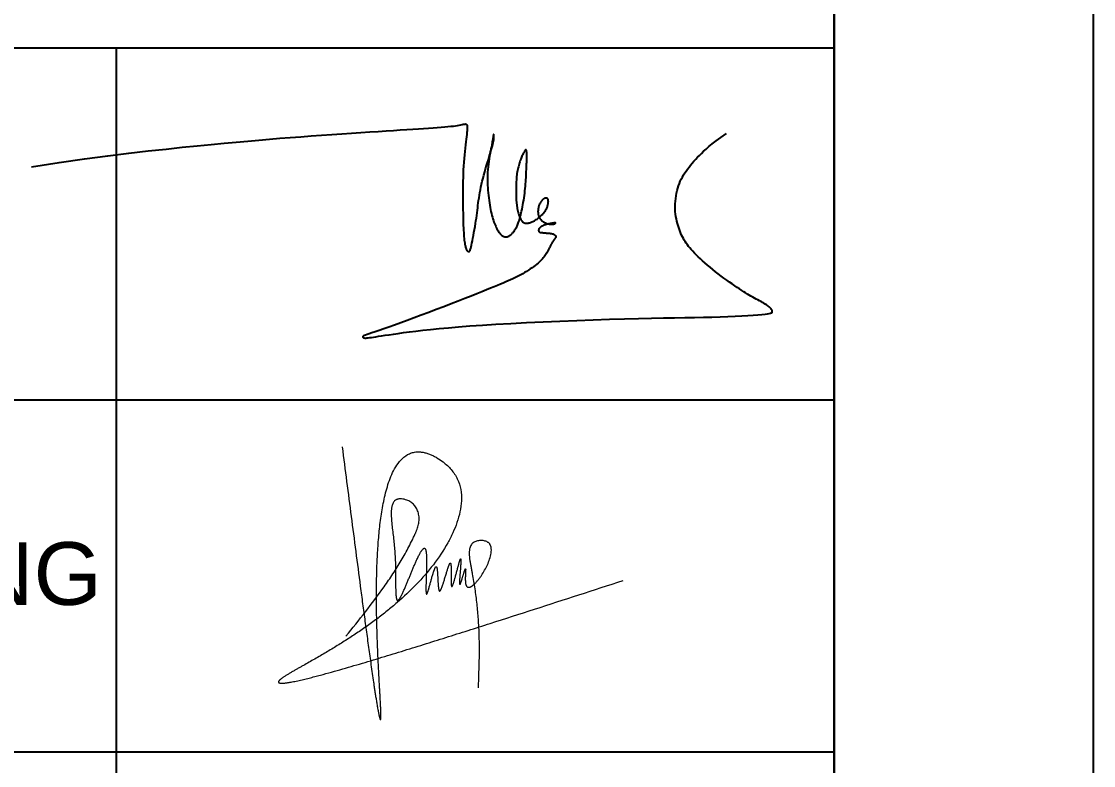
# Model space of a CAD drawing. Header units: millimetres. Extents: x 886808 to 1650903, y -1008069 to 230892.
# Drawn here: x 993824 to 999689, y -499125 to -495051 of the extents above; entities that cross this region are included whole.
import ezdxf

# ---------------------------------------------------------------- set-up
doc = ezdxf.new("R2010")
doc.units = ezdxf.units.MM
for name, color, linetype, lineweight in [('A-Wall', 113, 'Continuous', 30), ('G-ANNO-TTLB', 6, 'Continuous', 18), ('hatch', 250, 'Continuous', 0)]:
    doc.layers.add(name, color=color, linetype=linetype, lineweight=lineweight)
for name, color, linetype in [('CUA', 75, 'Continuous'), ('i_Chu', 9, 'Continuous'), ('TUONG', 1, 'Continuous')]:
    doc.layers.add(name, color=color, linetype=linetype)
doc.styles.add('Arial_6', font='arial.ttf', dxfattribs={"height": 1.327769})

# ---------------------------------------------------------------- blocks, each defined once
blk = doc.blocks.new('chu ky Y')
at = {"layer": 'i_Chu'}
blk.add_lwpolyline([(555891.4, 496110.2), (556042.5, 496132.7), (556180.5, 496152.2), (556306.6, 496169), (556421.6, 496183.4), (556526.7, 496195.7), (556622.9, 496206.4), (556711.1, 496215.6), (556792.5, 496223.8), (556867.9, 496231.2), (556938.2, 496238), (557004.3, 496244.2), (557066.8, 496249.8), (557126.7, 496255.1), (557184.6, 496260), (557241.4, 496264.6), (557297.9, 496269), (557354.7, 496273.3), (557411.5, 496277.5), (557468, 496281.5), (557523.6, 496285.3), (557578.1, 496289), (557630.9, 496292.6), (557681.6, 496296), (557729.9, 496299.2), (557775.3, 496302.2), (557817.9, 496305), (557857.9, 496307.7), (557895.3, 496310.2), (557930.4, 496312.6), (557963.1, 496314.7), (557993.7, 496316.8), (558022.2, 496318.7), (558048.9, 496320.4), (558073.6, 496322.1), (558096.5, 496323.7), (558117.5, 496325.2), (558136.7, 496326.7), (558154.1, 496328.2), (558169.8, 496329.7), (558183.8, 496331.3), (558196, 496333), (558206.7, 496334.8), (558215.9, 496336.4), (558223.9, 496338), (558230.6, 496339.5), (558236.4, 496340.7), (558241.2, 496341.6), (558245.3, 496342.2), (558248.8, 496342.4), (558251.7, 496342.1), (558254, 496341.2), (558255.8, 496339.7), (558257.2, 496337.5), (558258.2, 496334.4), (558258.7, 496330.5), (558259, 496325.6), (558258.9, 496319.7), (558258.6, 496312.7), (558258, 496304.6), (558257.1, 496295.2), (558256, 496284.7), (558254.7, 496272.8), (558253.3, 496259.6), (558251.6, 496245), (558249.8, 496229.1), (558247.9, 496211.8), (558246, 496193.6), (558244.1, 496174.4), (558242.3, 496154.6), (558240.6, 496134.3), (558239, 496113.7), (558237.7, 496093), (558236.7, 496072.4), (558236, 496051.9), (558235.4, 496031.5), (558235.1, 496011.2), (558234.9, 495991.1), (558234.9, 495971.2), (558234.9, 495951.4), (558235.1, 495931.9), (558235.2, 495912.5), (558235.5, 495893.5), (558235.7, 495874.9), (558236, 495856.8), (558236.4, 495839.3), (558236.8, 495822.5), (558237.2, 495806.5), (558237.7, 495791.4), (558238.3, 495777.2), (558238.9, 495764.1), (558239.6, 495751.8), (558240.4, 495740.4), (558241.2, 495729.9), (558242, 495720.2), (558243, 495711.2), (558244, 495703), (558245.1, 495695.5), (558246.3, 495688.7), (558247.5, 495682.6), (558248.8, 495677.1), (558250, 495672.2), (558251.3, 495667.9), (558252.6, 495664.2), (558253.8, 495661), (558255.1, 495658.3), (558256.3, 495656.1), (558257.5, 495654.3), (558258.6, 495652.9), (558259.8, 495651.8), (558260.9, 495650.9), (558262.1, 495650.3), (558263.2, 495649.8), (558264.4, 495649.4), (558265.6, 495649.2), (558266.7, 495649.1), (558267.8, 495649.1), (558268.9, 495649.2), (558270, 495649.5), (558271, 495650), (558272, 495650.6), (558272.9, 495651.5), (558273.8, 495652.8), (558274.7, 495654.7), (558275.7, 495657.6), (558276.9, 495661.6), (558278.3, 495667), (558280, 495674.1), (558281.9, 495683), (558284.3, 495694), (558286.9, 495706.7), (558289.7, 495720.9), (558292.6, 495736.1), (558295.6, 495752.1), (558298.5, 495768.4), (558301.4, 495784.8), (558304, 495800.8), (558306.3, 495816.2), (558308.5, 495831), (558310.4, 495845.3), (558312.2, 495859.3), (558313.9, 495873), (558315.6, 495886.5), (558317.3, 495900), (558319.1, 495913.5), (558321, 495927.1), (558323, 495941), (558325.3, 495955.1), (558327.8, 495969.5), (558330.5, 495984.2), (558333.6, 495999.4), (558337, 496015), (558340.7, 496031.1), (558344.9, 496047.8), (558349.4, 496064.8), (558354.1, 496082), (558359, 496099.1), (558363.9, 496116), (558368.8, 496132.5), (558373.6, 496148.3), (558378.1, 496163.2), (558382.3, 496177.2), (558386.2, 496190.1), (558389.8, 496202.1), (558393, 496213.1), (558395.8, 496223.3), (558398.2, 496232.6), (558400.2, 496241.1), (558401.7, 496248.9), (558402.8, 496255.9), (558403.6, 496262.2), (558404, 496267.7), (558404.1, 496272.6), (558404, 496276.6), (558403.8, 496279.9), (558403.4, 496282.5), (558403, 496284.3), (558402.6, 496285.3), (558402.3, 496285.6), (558401.9, 496285.1), (558401.5, 496284), (558401.1, 496282.2), (558400.6, 496279.8), (558400.1, 496276.8), (558399.6, 496273.2), (558398.9, 496269.1), (558398.2, 496264.3), (558397.3, 496258.8), (558396.3, 496252.6), (558395.1, 496245.4), (558393.7, 496237.4), (558392, 496228.3), (558390.1, 496218.1), (558388, 496206.7), (558385.6, 496194.3), (558383.1, 496181.1), (558380.6, 496167.3), (558378.2, 496152.9), (558375.9, 496138.3), (558373.9, 496123.5), (558372.1, 496108.8), (558370.8, 496094.3), (558369.8, 496079.9), (558369.2, 496065.8), (558368.9, 496051.7), (558368.9, 496037.7), (558369.2, 496023.8), (558369.7, 496009.9), (558370.5, 495995.9), (558371.6, 495981.9), (558372.8, 495968), (558374.2, 495954.1), (558375.8, 495940.4), (558377.5, 495926.9), (558379.4, 495913.8), (558381.4, 495901), (558383.5, 495888.8), (558385.7, 495877), (558388, 495865.9), (558390.5, 495855.2), (558393, 495845.1), (558395.6, 495835.4), (558398.3, 495826.2), (558401.1, 495817.4), (558404, 495809), (558407.1, 495801), (558410.2, 495793.5), (558413.4, 495786.3), (558416.6, 495779.6), (558419.8, 495773.3), (558423.1, 495767.4), (558426.3, 495762), (558429.5, 495757.1), (558432.6, 495752.6), (558435.7, 495748.5), (558438.7, 495744.9), (558441.7, 495741.7), (558444.6, 495738.9), (558447.6, 495736.4), (558450.5, 495734.3), (558453.3, 495732.6), (558456.2, 495731.1), (558459, 495729.9), (558461.9, 495729.1), (558464.8, 495728.5), (558467.7, 495728.3), (558470.6, 495728.4), (558473.5, 495728.8), (558476.6, 495729.5), (558479.6, 495730.5), (558482.7, 495731.8), (558485.9, 495733.4), (558489, 495735.3), (558492.2, 495737.5), (558495.3, 495739.9), (558498.4, 495742.5), (558501.5, 495745.4), (558504.4, 495748.5), (558507.4, 495751.7), (558510.2, 495755.1), (558512.9, 495758.7), (558515.6, 495762.5), (558518.2, 495766.3), (558520.7, 495770.3), (558523, 495774.3), (558525.3, 495778.4), (558527.5, 495782.7), (558529.6, 495787.2), (558531.7, 495792), (558533.7, 495797.1), (558535.8, 495802.7), (558537.9, 495808.9), (558540.1, 495815.6), (558542.3, 495823), (558544.7, 495831), (558547, 495839.7), (558549.4, 495849), (558551.8, 495858.8), (558554.2, 495869.2), (558556.6, 495880.1), (558558.9, 495891.6), (558561.2, 495903.4), (558563.4, 495915.7), (558565.5, 495928.2), (558567.5, 495941), (558569.3, 495953.8), (558571, 495966.6), (558572.6, 495979.3), (558573.9, 495991.9), (558575.1, 496004.2), (558576.1, 496016.2), (558576.9, 496027.9), (558577.7, 496039.5), (558578.3, 496050.9), (558578.8, 496062.1), (558579.4, 496073.2), (558579.8, 496084.2), (558580.3, 496095), (558580.8, 496105.7), (558581.2, 496116.1), (558581.6, 496126.1), (558582, 496135.7), (558582.3, 496144.7), (558582.5, 496153.1), (558582.7, 496160.7), (558582.7, 496167.5), (558582.7, 496173.5), (558582.6, 496178.7), (558582.4, 496183.3), (558582.1, 496187.2), (558581.8, 496190.6), (558581.5, 496193.3), (558581.1, 496195.6), (558580.6, 496197.5), (558580.2, 496198.9), (558579.7, 496200), (558579.2, 496200.8), (558578.7, 496201.3), (558578.2, 496201.7), (558577.7, 496201.8), (558577.1, 496201.9), (558576.6, 496201.9), (558576.1, 496201.7), (558575.5, 496201.5), (558574.9, 496201.1), (558574.2, 496200.5), (558573.4, 496199.6), (558572.5, 496198.5), (558571.4, 496197.2), (558570.2, 496195.5), (558568.9, 496193.4), (558567.4, 496191), (558565.8, 496188.2), (558564, 496185.1), (558562.2, 496181.4), (558560.2, 496177.4), (558558.2, 496172.8), (558556.1, 496167.8), (558553.9, 496162.4), (558551.7, 496156.5), (558549.4, 496150.4), (558547.2, 496144), (558545, 496137.4), (558542.8, 496130.7), (558540.7, 496123.9), (558538.7, 496117.1), (558536.8, 496110.2), (558535.1, 496103.2), (558533.4, 496096.1), (558531.9, 496088.7), (558530.5, 496081.1), (558529.2, 496073.2), (558528.1, 496064.9), (558527.2, 496056.2), (558526.4, 496047.2), (558525.8, 496037.9), (558525.2, 496028.6), (558524.8, 496019.1), (558524.5, 496009.7), (558524.3, 496000.5), (558524.1, 495991.4), (558524.1, 495982.6), (558524, 495974.1), (558524.1, 495965.8), (558524.2, 495957.8), (558524.4, 495949.9), (558524.6, 495942.1), (558525, 495934.4), (558525.5, 495926.8), (558526.1, 495919.3), (558526.7, 495911.8), (558527.5, 495904.3), (558528.5, 495897), (558529.6, 495889.7), (558530.8, 495882.5), (558532.2, 495875.4), (558533.8, 495868.5), (558535.5, 495861.6), (558537.4, 495855), (558539.5, 495848.6), (558541.6, 495842.5), (558543.8, 495836.7), (558546.1, 495831.4), (558548.4, 495826.6), (558550.7, 495822.2), (558552.9, 495818.5), (558555.1, 495815.2), (558557.4, 495812.5), (558559.6, 495810.2), (558561.9, 495808.3), (558564.2, 495806.8), (558566.7, 495805.6), (558569.2, 495804.6), (558571.8, 495803.8), (558574.5, 495803.3), (558577.4, 495803), (558580.4, 495802.9), (558583.5, 495803), (558586.8, 495803.4), (558590.3, 495803.9), (558593.9, 495804.7), (558597.7, 495805.7), (558601.7, 495806.9), (558605.8, 495808.4), (558610.1, 495810.1), (558614.5, 495812.1), (558619, 495814.3), (558623.6, 495816.7), (558628.3, 495819.4), (558633.1, 495822.4), (558637.9, 495825.6), (558642.7, 495829), (558647.5, 495832.6), (558652.2, 495836.5), (558656.8, 495840.4), (558661.2, 495844.6), (558665.5, 495848.8), (558669.5, 495853.2), (558673.3, 495857.7), (558676.9, 495862.2), (558680.2, 495866.7), (558683.3, 495871.2), (558686, 495875.7), (558688.5, 495880.1), (558690.7, 495884.4), (558692.5, 495888.6), (558694.1, 495892.7), (558695.4, 495896.6), (558696.5, 495900.4), (558697.3, 495904), (558698, 495907.4), (558698.5, 495910.7), (558698.9, 495913.7), (558699.2, 495916.6), (558699.4, 495919.3), (558699.5, 495921.9), (558699.4, 495924.2), (558699.3, 495926.4), (558699.1, 495928.3), (558698.8, 495930.1), (558698.4, 495931.7), (558697.9, 495933.1), (558697.4, 495934.3), (558696.7, 495935.4), (558695.9, 495936.3), (558695.1, 495937.1), (558694.1, 495937.7), (558693, 495938.3), (558691.8, 495938.7), (558690.5, 495939), (558689, 495939.2), (558687.5, 495939.3), (558685.9, 495939.3), (558684.2, 495939.2), (558682.6, 495938.9), (558680.9, 495938.5), (558679.2, 495938), (558677.5, 495937.3), (558675.8, 495936.4), (558674.2, 495935.4), (558672.6, 495934.3), (558671, 495933), (558669.4, 495931.6), (558667.9, 495930.1), (558666.4, 495928.5), (558664.9, 495926.8), (558663.4, 495925), (558661.9, 495923.1), (558660.5, 495921.1), (558659.1, 495919.1), (558657.7, 495916.9), (558656.3, 495914.7), (558654.9, 495912.4), (558653.6, 495910), (558652.3, 495907.5), (558651.1, 495904.9), (558649.9, 495902.2), (558648.7, 495899.3), (558647.7, 495896.3), (558646.7, 495893.2), (558645.9, 495889.8), (558645.2, 495886.3), (558644.6, 495882.6), (558644.1, 495878.9), (558643.7, 495875.1), (558643.4, 495871.4), (558643.2, 495867.7), (558643.2, 495864.2), (558643.3, 495860.8), (558643.4, 495857.7), (558643.7, 495854.8), (558644.1, 495852), (558644.6, 495849.4), (558645.2, 495846.9), (558646, 495844.6), (558646.8, 495842.2), (558647.7, 495839.9), (558648.7, 495837.6), (558649.9, 495835.4), (558651.1, 495833.1), (558652.4, 495830.9), (558653.9, 495828.6), (558655.4, 495826.5), (558657.1, 495824.4), (558658.8, 495822.4), (558660.7, 495820.4), (558662.7, 495818.5), (558664.8, 495816.7), (558667, 495815), (558669.2, 495813.3), (558671.6, 495811.7), (558674, 495810.2), (558676.5, 495808.7), (558679.1, 495807.3), (558681.7, 495805.9), (558684.4, 495804.6), (558687.1, 495803.4), (558689.9, 495802.2), (558692.7, 495801.2), (558695.6, 495800.3), (558698.5, 495799.5), (558701.4, 495798.9), (558704.4, 495798.4), (558707.3, 495797.9), (558710.1, 495797.6), (558712.9, 495797.4), (558715.5, 495797.3), (558718, 495797.3), (558720.4, 495797.3), (558722.5, 495797.4), (558724.5, 495797.6), (558726.2, 495797.8), (558727.9, 495798.1), (558729.3, 495798.4), (558730.7, 495798.8), (558731.9, 495799.2), (558733.1, 495799.7), (558734.1, 495800.2), (558735.1, 495800.7), (558735.9, 495801.3), (558736.7, 495801.8), (558737.4, 495802.3), (558737.9, 495802.9), (558738.3, 495803.4), (558738.7, 495803.8), (558738.8, 495804.2), (558738.9, 495804.5), (558738.9, 495804.8), (558738.7, 495805.1), (558738.4, 495805.2), (558738, 495805.4), (558737.6, 495805.5), (558737, 495805.5), (558736.4, 495805.5), (558735.6, 495805.4), (558734.7, 495805.3), (558733.7, 495805.2), (558732.5, 495805), (558731.1, 495804.7), (558729.6, 495804.5), (558727.9, 495804.1), (558725.9, 495803.8), (558723.7, 495803.3), (558721.4, 495802.9), (558718.9, 495802.4), (558716.2, 495801.9), (558713.5, 495801.4), (558710.6, 495800.8), (558707.7, 495800.3), (558704.7, 495799.7), (558701.7, 495799.1), (558698.6, 495798.5), (558695.6, 495797.9), (558692.6, 495797.2), (558689.7, 495796.5), (558686.8, 495795.7), (558684, 495794.9), (558681.3, 495794), (558678.8, 495793.1), (558676.3, 495792.1), (558673.9, 495791.1), (558671.6, 495790), (558669.4, 495788.9), (558667.2, 495787.7), (558665.1, 495786.6), (558663.1, 495785.4), (558661.2, 495784.2), (558659.3, 495783), (558657.6, 495781.7), (558655.9, 495780.5), (558654.4, 495779.2), (558653, 495777.9), (558651.7, 495776.7), (558650.6, 495775.4), (558649.6, 495774.1), (558648.8, 495772.8), (558648.1, 495771.6), (558647.6, 495770.3), (558647.1, 495768.9), (558646.8, 495767.6), (558646.6, 495766.2), (558646.5, 495764.8), (558646.6, 495763.4), (558646.7, 495762), (558647, 495760.7), (558647.4, 495759.4), (558648, 495758.2), (558648.7, 495757.1), (558649.6, 495756.1), (558650.6, 495755.3), (558651.9, 495754.5), (558653.3, 495753.9), (558655, 495753.4), (558656.9, 495753), (558659.1, 495752.6), (558661.5, 495752.3), (558664.3, 495752), (558667.3, 495751.6), (558670.7, 495751.3), (558674.2, 495751), (558677.9, 495750.7), (558681.8, 495750.3), (558685.7, 495750), (558689.7, 495749.7), (558693.6, 495749.4), (558697.5, 495749), (558701.2, 495748.7), (558704.9, 495748.4), (558708.4, 495748), (558711.7, 495747.6), (558714.9, 495747.1), (558717.8, 495746.5), (558720.5, 495745.9), (558722.9, 495745.2), (558725, 495744.4), (558726.9, 495743.6), (558728.7, 495742.7), (558730.2, 495741.8), (558731.6, 495740.9), (558732.9, 495740), (558734.1, 495739.2), (558735.2, 495738.4), (558736.2, 495737.7), (558737.2, 495736.9), (558738, 495736.2), (558738.8, 495735.5), (558739.5, 495734.8), (558740, 495734.1), (558740.5, 495733.3), (558740.9, 495732.5), (558741.1, 495731.6), (558741.1, 495730.6), (558741, 495729.5), (558740.7, 495728.3), (558740.2, 495726.9), (558739.4, 495725.3), (558738.3, 495723.5), (558737, 495721.5), (558735.4, 495719.3), (558733.6, 495716.9), (558731.7, 495714.4), (558729.8, 495711.8), (558727.8, 495709.1), (558725.8, 495706.4), (558724, 495703.7), (558722.2, 495701), (558720.6, 495698.4), (558719.1, 495695.8), (558717.7, 495693.3), (558716.3, 495690.8), (558715, 495688.3), (558713.8, 495685.9), (558712.6, 495683.5), (558711.3, 495681.1), (558710.1, 495678.7), (558708.8, 495676.2), (558707.4, 495673.6), (558706, 495670.8), (558704.4, 495667.7), (558702.6, 495664.4), (558700.7, 495660.6), (558698.6, 495656.5), (558696.3, 495651.9), (558693.7, 495647.1), (558690.8, 495642), (558687.7, 495636.7), (558684.3, 495631.3), (558680.6, 495625.8), (558676.6, 495620.2), (558672.2, 495614.7), (558667.4, 495609.1), (558662.3, 495603.5), (558656.6, 495597.9), (558650.5, 495592.1), (558643.8, 495586.2), (558636.5, 495580.2), (558628.6, 495574), (558620.1, 495567.5), (558611.1, 495560.9), (558601.5, 495554.2), (558591.5, 495547.6), (558581.3, 495540.9), (558570.8, 495534.4), (558560.2, 495528.1), (558549.5, 495522.1), (558538.9, 495516.3), (558528.2, 495510.8), (558517.2, 495505.5), (558505.9, 495500.2), (558494.1, 495494.9), (558481.7, 495489.5), (558468.5, 495483.9), (558454.5, 495477.9), (558439.4, 495471.6), (558422.9, 495464.7), (558404.9, 495457.3), (558384.9, 495449.1), (558362.8, 495440.1), (558338.1, 495430.2), (558310.7, 495419.2), (558280.2, 495407.1), (558246.4, 495393.9), (558209.9, 495379.6), (558171.4, 495364.6), (558131.4, 495349.2), (558090.7, 495333.6), (558049.8, 495318), (558009.4, 495302.8), (557970.2, 495288.2), (557932.8, 495274.4), (557897.5, 495261.5), (557864.4, 495249.6), (557833.8, 495238.7), (557806, 495228.9), (557781.2, 495220.2), (557759.6, 495212.6), (557741.4, 495206.3), (557726.7, 495201.2), (557715.3, 495197.2), (557706.7, 495194.1), (557700.6, 495191.8), (557696.4, 495190), (557693.8, 495188.7), (557692.3, 495187.6), (557691.6, 495186.5), (557691.3, 495185.3), (557691.4, 495184.1), (557691.9, 495182.9), (557693, 495181.7), (557694.7, 495180.6), (557697, 495179.8), (557700, 495179.1), (557703.8, 495178.8), (557708.5, 495178.8), (557714.2, 495179.2), (557721, 495179.9), (557729.1, 495180.9), (557738.7, 495182.3), (557749.8, 495184), (557762.6, 495186), (557777.3, 495188.3), (557794.1, 495191), (557812.9, 495193.9), (557834.1, 495197.1), (557857.8, 495200.5), (557884, 495204.2), (557913.1, 495208.1), (557945, 495212.2), (557979.9, 495216.5), (558018.1, 495221), (558060, 495225.5), (558106, 495230.2), (558156.7, 495235), (558212.4, 495239.8), (558273.7, 495244.6), (558341.1, 495249.3), (558414.9, 495254), (558495.4, 495258.6), (558581.2, 495263), (558670.6, 495267.3), (558761.9, 495271.2), (558853.5, 495274.9), (558943.7, 495278.2), (559030.8, 495281.1), (559113.1, 495283.5), (559189.2, 495285.4), (559259.5, 495286.9), (559324.4, 495288.1), (559384.5, 495289.1), (559440.3, 495289.9), (559492.5, 495290.8), (559541.5, 495291.7), (559587.9, 495292.7), (559632.2, 495294), (559674.1, 495295.6), (559713.4, 495297.3), (559749.8, 495299.1), (559782.9, 495301), (559812.4, 495303), (559838, 495304.9), (559859.4, 495306.8), (559876.5, 495308.6), (559889.7, 495310.3), (559899.4, 495311.9), (559906.2, 495313.5), (559910.6, 495315.1), (559913.3, 495316.7), (559914.7, 495318.3), (559915.3, 495320), (559915.6, 495321.7), (559915.8, 495323.5), (559915.6, 495325.4), (559915.2, 495327.4), (559914.5, 495329.5), (559913.4, 495331.8), (559912, 495334.2), (559910.1, 495336.8), (559907.9, 495339.6), (559905.2, 495342.5), (559902, 495345.7), (559898.3, 495349), (559894, 495352.4), (559889.1, 495356.1), (559883.5, 495359.9), (559877.3, 495363.8), (559870.3, 495368), (559862.7, 495372.3), (559854.6, 495376.7), (559846.1, 495381.3), (559837.2, 495386.1), (559828, 495391), (559818.7, 495396), (559809.4, 495401.2), (559800.1, 495406.6), (559790.6, 495412.1), (559781, 495418), (559771.1, 495424.2), (559760.7, 495430.8), (559749.8, 495437.9), (559738.1, 495445.6), (559725.7, 495453.9), (559712.4, 495462.9), (559698.4, 495472.6), (559683.7, 495482.7), (559668.6, 495493.4), (559653.2, 495504.5), (559637.7, 495515.9), (559622.3, 495527.5), (559607, 495539.4), (559592.1, 495551.3), (559577.6, 495563.2), (559563.7, 495575.1), (559550.2, 495586.9), (559537.4, 495598.4), (559525.2, 495609.7), (559513.8, 495620.6), (559503.1, 495631.1), (559493.3, 495641), (559484.3, 495650.6), (559476.1, 495659.7), (559468.4, 495668.6), (559461.4, 495677.3), (559454.9, 495685.8), (559448.8, 495694.3), (559443.2, 495702.8), (559437.9, 495711.5), (559432.8, 495720.2), (559428.1, 495729.2), (559423.6, 495738.4), (559419.3, 495747.9), (559415.3, 495757.8), (559411.4, 495768.1), (559407.7, 495778.8), (559404.1, 495790.1), (559400.8, 495801.8), (559397.7, 495813.9), (559394.9, 495826.5), (559392.5, 495839.5), (559390.5, 495852.8), (559389.1, 495866.5), (559388.3, 495880.5), (559388.1, 495894.7), (559388.5, 495909.2), (559389.5, 495923.7), (559391.1, 495938.2), (559393.2, 495952.6), (559395.9, 495966.8), (559399, 495980.6), (559402.6, 495994), (559406.7, 496006.9), (559411.2, 496019.2), (559416.1, 496031.2), (559421.5, 496042.8), (559427.4, 496054.1), (559433.7, 496065.2), (559440.5, 496076), (559447.7, 496086.8), (559455.4, 496097.5), (559463.6, 496108.1), (559472.2, 496118.7), (559481.1, 496129.3), (559490.5, 496139.9), (559500.2, 496150.6), (559510.2, 496161.2), (559520.5, 496171.9), (559531.1, 496182.8), (559542.7, 496194), (559555.8, 496206.1), (559571.2, 496219.2), (559589.4, 496233.8), (559611.1, 496250.3), (559636.9, 496268.9), (559667.6, 496290.1)], dxfattribs=at)

msp = doc.modelspace()

# ---------------------------------------------------------------- linework, layer by layer
at = {"layer": 'A-Wall', "linetype": 'Continuous', "transparency": 33554636}
msp.add_line((998270.2, -460913.8), (998270.2, -517271.1), dxfattribs=at)
at = {"layer": 'CUA', "color": 4, "transparency": 33554636}
for p, q in [((983536.3, -495196.8), (998270.2, -495196.8)), ((983536.3, -495196.8), (998270.2, -495196.8)), ((983536.5, -495196.8), (998270.2, -495196.8)), ((994342.3, -495196.8), (994342.3, -502903.1)), ((983536.3, -497123.4), (998270.2, -497123.4)), ((983536.3, -499049.9), (998270.2, -499049.9))]:
    msp.add_line(p, q, dxfattribs=at)
at = {"layer": 'Defpoints', "transparency": 33554636}
msp.add_lwpolyline([(915979, -518689.9), (999689.1, -518689.9), (999689.1, -459495), (915979, -459495)], close=True, dxfattribs=at)
at = {"layer": 'G-ANNO-TTLB', "lineweight": 9, "transparency": 33554636}
for points, knots in [([(995578.6, -497379.7), (995586.8, -497443.4), (995603.3, -497570.8), (995628, -497761.9), (995652.8, -497953), (995673.7, -498112.3), (995690.6, -498239.6), (995703.4, -498335.1), (995716.4, -498430.6), (995727.4, -498510.2), (995736.4, -498573.8), (995743.2, -498621.5), (995749, -498661.2), (995753.7, -498693), (995757.3, -498716.8), (995761, -498740.6), (995764.2, -498760.4), (995766.8, -498776.3), (995768.7, -498788.1), (995770.8, -498800), (995772.8, -498811.9), (995774.6, -498821.8), (995776.1, -498829.7), (995777.3, -498835.5), (995778.2, -498840.4), (995779, -498844.4), (995779.6, -498847.4), (995780.2, -498850.4), (995780.8, -498853.4), (995781.5, -498856.3), (995782.1, -498858.7), (995782.7, -498860.6), (995783.1, -498861.9), (995783.6, -498863.3), (995784, -498864.7), (995784.5, -498866.2), (995784.8, -498867.4), (995785, -498868.4), (995785, -498868.9), (995785.1, -498869.4), (995785.3, -498870.1), (995785.4, -498871), (995785.6, -498871.7), (995785.9, -498872.4), (995786.3, -498872.9), (995786.6, -498873.3), (995786.9, -498873.5), (995787.3, -498873.7), (995787.8, -498873.8), (995788.3, -498873.9), (995788.8, -498873.8), (995789.1, -498873.7), (995789.3, -498873.5), (995789.5, -498873.2), (995789.7, -498872.6), (995789.9, -498871.8), (995789.9, -498870.9), (995789.9, -498870.1), (995789.9, -498869.4), (995789.9, -498868.8), (995789.9, -498868.1), (995789.9, -498867.3), (995790, -498866.2), (995790.1, -498864.9), (995790.2, -498863.1), (995790.5, -498860.8), (995790.7, -498858), (995790.7, -498855), (995790.7, -498851.9), (995790.7, -498848.8), (995790.6, -498845.7), (995790.5, -498841.7), (995790.4, -498836.8), (995790.2, -498829), (995789.9, -498819.2), (995789.4, -498807.4), (995788.7, -498791.7), (995787.7, -498772.1), (995786.4, -498748.6), (995785.1, -498725), (995783.3, -498693.7), (995781.1, -498654.4), (995778.6, -498607.3), (995776.2, -498560.3), (995774.1, -498513.2), (995771.4, -498450.4), (995768.8, -498371.8), (995766.8, -498277.6), (995766.1, -498183.3), (995767.2, -498089), (995770.3, -497994.7), (995776, -497900.6), (995784.9, -497806.7), (995798.2, -497713.4), (995814.5, -497636.4), (995832.5, -497576.1), (995849.3, -497532), (995870.6, -497489.8), (995898.2, -497451.3), (995928.7, -497425.7), (995957.6, -497412.9), (995974.8, -497409.1), (995986, -497408.1), (995992.8, -497407.7), (996004.8, -497407.8), (996021.7, -497409.8), (996041.6, -497414.8), (996060.8, -497421.8), (996079.3, -497430.3), (996103.2, -497443.5), (996128.6, -497460.7), (996154.5, -497482.6), (996175.9, -497504.6), (996194.3, -497529.1), (996214.3, -497564.8), (996229.5, -497613.9), (996232.8, -497675.3), (996224.6, -497736.1), (996207.9, -497795), (996184.9, -497851.7), (996144.7, -497930.7), (996079.9, -498027.5), (995985.4, -498135.9), (995898.1, -498217.9), (995824.6, -498279.3), (995767.9, -498323.3), (995709.9, -498365.5), (995650.6, -498406.1), (995590.4, -498445.2), (995539.6, -498476.7), (995498.5, -498501.4), (995467.6, -498519.6), (995436.5, -498537.6), (995405.3, -498555.4), (995379.3, -498570.1), (995358.5, -498581.8), (995342.8, -498590.7), (995327.2, -498599.5), (995311.6, -498608.4), (995298.7, -498615.9), (995288.4, -498622), (995278.7, -498627.8), (995269.4, -498633.6), (995260.5, -498639.4), (995253.9, -498643.8), (995248.5, -498647.7), (995244.3, -498651), (995241.2, -498653.5), (995238.7, -498655.7), (995236.8, -498657.5), (995235.4, -498659), (995234.1, -498660.4), (995232.9, -498662), (995231.8, -498663.7), (995230.9, -498665.2), (995230.5, -498666.5), (995230.4, -498667.3), (995230.4, -498668), (995230.5, -498668.7), (995230.9, -498669.8), (995231.9, -498671.3), (995233.5, -498672.4), (995235.1, -498673), (995236.4, -498673.3), (995237.7, -498673.6), (995239.4, -498673.9), (995241.4, -498674.2), (995243.3, -498674.4), (995246, -498674.5), (995249.3, -498674.5), (995253.3, -498674.4), (995257.3, -498674.2), (995261.2, -498673.9), (995266.5, -498673.3), (995273.1, -498672.5), (995281, -498671.4), (995288.9, -498670.2), (995296.7, -498668.8), (995307.1, -498666.9), (995320.2, -498664.3), (995335.7, -498661), (995356.5, -498656.3), (995382.3, -498650.2), (995413.2, -498642.4), (995444, -498634.4), (995485.1, -498623.4), (995536.2, -498609.3), (995597.5, -498591.8), (995658.7, -498573.9), (995719.8, -498555.8), (995801.1, -498531.3), (995902.7, -498500.3), (996024.4, -498462.5), (996146, -498424.3), (996267.4, -498385.8), (996429.3, -498334.1), (996631.5, -498269.1), (996874, -498190.7), (997035.7, -498138.3), (997116.5, -498112.1)], [0, 0, 0, 0, 1.008032, 2.016064, 3.024096, 4.032127, 4.536143, 5.040159, 5.544175, 6.048191, 6.300199, 6.552207, 6.804215, 6.930219, 7.056223, 7.182227, 7.308231, 7.371233, 7.434235, 7.497237, 7.560239, 7.623241, 7.654742, 7.686243, 7.717744, 7.733494, 7.749245, 7.764995, 7.780746, 7.796496, 7.812247, 7.820122, 7.827997, 7.835873, 7.843748, 7.851623, 7.859498, 7.863436, 7.865405, 7.867374, 7.871311, 7.875249, 7.879186, 7.883124, 7.887062, 7.889031, 7.890999, 7.892968, 7.894937, 7.898875, 7.900843, 7.902812, 7.904781, 7.90675, 7.910687, 7.914625, 7.918563, 7.9225, 7.924469, 7.926438, 7.930376, 7.934313, 7.938251, 7.946126, 7.954001, 7.969752, 7.985502, 8.001253, 8.017003, 8.032754, 8.048504, 8.064255, 8.095078, 8.125902, 8.187549, 8.249197, 8.310844, 8.434139, 8.557433, 8.680728, 8.804022, 9.050612, 9.297201, 9.54379, 9.790379, 10.036968, 10.530147, 11.023325, 11.516504, 12.009682, 12.50286, 12.996039, 13.489217, 13.982396, 14.475574, 14.722163, 14.968752, 15.215342, 15.461931, 15.70852, 15.831815, 15.955109, 15.981789, 16.008468, 16.061827, 16.168545, 16.275263, 16.381981, 16.488699, 16.595417, 16.808853, 16.968639, 17.128424, 17.28821, 17.447996, 17.767568, 18.08714, 18.406711, 18.726283, 19.045855, 19.365426, 20.116469, 20.867512, 21.618554, 21.994075, 22.369597, 22.745118, 23.120639, 23.49616, 23.871682, 24.059442, 24.247203, 24.434964, 24.622724, 24.810485, 24.904365, 24.998245, 25.092126, 25.186006, 25.279886, 25.326827, 25.373767, 25.457087, 25.498748, 25.540408, 25.582069, 25.602899, 25.623729, 25.644559, 25.654974, 25.665389, 25.675805, 25.68622, 25.696635, 25.70705, 25.712257, 25.717465, 25.720069, 25.722672, 25.72788, 25.738295, 25.74871, 25.759125, 25.764333, 25.76954, 25.779955, 25.790371, 25.800786, 25.811201, 25.832031, 25.852861, 25.873691, 25.894522, 25.915352, 25.957012, 25.998673, 26.040333, 26.081993, 26.123654, 26.206974, 26.290295, 26.373616, 26.540258, 26.706899, 26.873541, 27.040182, 27.373465, 27.706748, 28.040031, 28.373315, 28.706598, 29.373164, 30.03973, 30.706296, 31.372862, 32.039429, 33.372561, 34.705693, 36.038826, 36.038826, 36.038826, 36.038826]), ([(995599.2, -498417.8), (995635.1, -498373.3), (995706.9, -498284.4), (995793, -498170.3), (995857.2, -498075.7), (995894.9, -498015), (995923.3, -497965.4), (995943.7, -497927.6), (995959.7, -497895.7), (995972.1, -497869.9), (995979, -497854.9), (995983.6, -497844), (995987, -497835.5), (995992.6, -497820.3), (995998.6, -497797.9), (996000.9, -497770.1), (995996.7, -497743.5), (995987.3, -497719.4), (995975.8, -497702.2), (995964.2, -497690.4), (995954.4, -497682.9), (995943.7, -497676.7), (995931.5, -497671.5), (995917.9, -497667.5), (995905.5, -497665.5), (995895.5, -497665.1), (995888, -497665.7), (995881.9, -497667), (995877.2, -497668.7), (995872, -497671.1), (995865.6, -497675.6), (995859.4, -497683.1), (995854.9, -497691.7), (995850.7, -497703.9), (995848, -497719.8), (995846.9, -497739.1), (995847.2, -497758.4), (995848.7, -497784.1), (995851.9, -497816.2), (995856.4, -497854.5), (995860.9, -497892.8), (995864.9, -497931.3), (995867.8, -497968), (995869.4, -498003.1), (995870.4, -498036.4), (995870.7, -498064.2), (995870.9, -498086.4), (995870.9, -498103.1), (995871, -498119.8), (995871.1, -498136.5), (995871.3, -498153.1), (995871.6, -498167), (995872, -498178.1), (995872.4, -498185.1), (995872.8, -498190.6), (995873.1, -498194.8), (995873.6, -498198.9), (995874.1, -498203.1), (995874.6, -498206.5), (995875.2, -498209.2), (995875.6, -498211.3), (995876.1, -498213.3), (995876.7, -498214.9), (995877.2, -498216.2), (995877.7, -498217.5), (995878.5, -498219.1), (995879.7, -498220.4), (995880.9, -498221.2), (995881.9, -498221.5), (995882.9, -498221.6), (995884, -498221.3), (995885, -498220.8), (995886.2, -498220.1), (995887.2, -498219.2), (995888.2, -498218.2), (995889.1, -498217.2), (995890.2, -498215.8), (995891.6, -498214), (995892.9, -498212.1), (995894.8, -498209.2), (995896.9, -498205.6), (995899.4, -498201.2), (995901.7, -498196.7), (995904, -498192.1), (995907, -498186.1), (995910.6, -498178.4), (995914.8, -498169.2), (995918.9, -498159.9), (995922.9, -498150.6), (995928.2, -498138.1), (995934.7, -498122.5), (995942.4, -498103.8), (995950.1, -498085), (995957.8, -498066.2), (995965.6, -498047.5), (995973.5, -498028.8), (995980.3, -498013.3), (995985.9, -498001), (995990.1, -497991.8), (995994.5, -497982.6), (995999, -497973.5), (996003, -497966), (996006.3, -497960.1), (996008.8, -497955.8), (996011.5, -497951.5), (996014.4, -497947.3), (996016.9, -497943.9), (996019.2, -497941.4), (996020.9, -497939.5), (996022.5, -497938.2), (996024, -497937.2), (996025.1, -497936.6), (996026.1, -497936.1), (996026.9, -497935.9), (996027.5, -497935.8), (996028.2, -497935.8), (996029, -497935.9), (996030.1, -497936.3), (996031.2, -497936.9), (996032.2, -497937.8), (996032.9, -497938.8), (996033.6, -497939.9), (996034.2, -497941), (996034.8, -497942.6), (996035.5, -497944.4), (996036, -497946.5), (996036.7, -497949), (996037.3, -497952.2), (996037.9, -497956.1), (996038.6, -497961.3), (996039.2, -497967.8), (996039.7, -497975.7), (996040, -497983.5), (996040.2, -497991.4), (996040.4, -497999.2), (996040.4, -498009.7), (996040.4, -498022.8), (996040, -498043.7), (996039.5, -498064.6), (996038.8, -498085.5), (996038.3, -498101.2), (996037.9, -498114.3), (996037.6, -498124.7), (996037.4, -498132.6), (996037.2, -498140.4), (996037.1, -498148.3), (996037, -498156.1), (996037.1, -498162.6), (996037.2, -498167.2), (996037.2, -498169.9), (996037.3, -498171.9), (996037.4, -498173.8), (996037.5, -498175.5), (996037.6, -498176.7), (996037.8, -498178), (996038, -498179.2), (996038.1, -498180.5), (996038.3, -498181.3), (996038.3, -498182), (996038.4, -498182.5), (996038.5, -498183.1), (996038.5, -498183.8), (996038.7, -498184.7), (996039, -498185.6), (996039.6, -498186.3), (996040.4, -498186.6), (996041, -498186.6), (996041.3, -498186.5), (996041.6, -498186.4), (996042, -498186.2), (996042.3, -498185.9), (996042.6, -498185.5), (996043, -498184.9), (996043.2, -498184.3), (996043.5, -498183.6), (996043.7, -498182.9), (996044.1, -498182.1), (996044.4, -498181.1), (996044.9, -498180.1), (996045.3, -498179.1), (996045.8, -498178), (996046.2, -498176.9), (996046.8, -498175.4), (996047.5, -498173.4), (996048.6, -498170.2), (996049.8, -498166.2), (996051.2, -498161.3), (996052.6, -498156.5), (996054.5, -498150.1), (996056.8, -498142.1), (996059.4, -498132.4), (996062.1, -498122.7), (996064.7, -498113), (996067.4, -498103.4), (996070.1, -498093.7), (996072.9, -498084), (996075.3, -498076), (996077.3, -498069.7), (996078.8, -498064.9), (996080.4, -498060.1), (996082, -498055.3), (996083.5, -498051.4), (996084.8, -498048.4), (996085.8, -498046.2), (996086.7, -498044.3), (996087.4, -498042.8), (996087.9, -498041.8), (996088.2, -498040.9), (996088.6, -498040.1), (996089.1, -498039.1), (996089.7, -498038.2), (996090.2, -498037.6), (996090.7, -498037.2), (996091.2, -498036.9), (996092, -498036.6), (996093.2, -498036.5), (996094.4, -498036.8), (996095.3, -498037.6), (996095.8, -498038.8), (996096.2, -498040.1), (996096.4, -498041.5), (996096.7, -498042.8), (996096.9, -498043.9), (996097.2, -498045.4), (996097.6, -498047.1), (996097.9, -498049.1), (996098.4, -498051.9), (996098.8, -498055.5), (996099.2, -498059.9), (996099.6, -498064.3), (996099.9, -498068.6), (996100.3, -498072.9), (996100.6, -498078.7), (996101, -498086), (996101.5, -498094.7), (996101.9, -498103.3), (996102.4, -498112), (996102.9, -498120.7), (996103.4, -498129.4), (996103.9, -498136.6), (996104.4, -498142.4), (996104.9, -498146.7), (996105.4, -498151.1), (996105.9, -498154.7), (996106.3, -498157.6), (996106.7, -498159.7), (996107.1, -498161.7), (996107.5, -498163.4), (996107.9, -498164.8), (996108.3, -498165.9), (996108.7, -498167), (996109.2, -498168.2), (996109.8, -498169.1), (996110.2, -498169.6), (996110.6, -498169.9), (996111, -498170.1), (996111.3, -498170.2), (996111.6, -498170.2), (996112, -498170.2), (996112.7, -498170), (996113.5, -498169.5), (996114.9, -498168.5), (996116.1, -498167.1), (996117.1, -498165.5), (996117.7, -498164.3), (996118.2, -498163.2), (996118.7, -498162.1), (996119.4, -498160.5), (996120.7, -498157.7), (996122.5, -498153.6), (996124.5, -498148.7), (996126.3, -498143.7), (996128.1, -498138.6), (996129.8, -498133.6), (996131.4, -498128.5), (996133.6, -498121.8), (996136.3, -498113.3), (996139.4, -498103.1), (996142.5, -498092.9), (996145.6, -498082.7), (996148.6, -498072.6), (996151.2, -498064.1), (996153.3, -498057.3), (996154.9, -498052.2), (996156.6, -498047.2), (996158.2, -498042.1), (996159.6, -498037.8), (996160.8, -498034.5), (996161.8, -498032), (996162.8, -498029.6), (996163.7, -498027.6), (996164.4, -498026), (996164.9, -498024.8), (996165.3, -498023.7), (996165.6, -498022.9), (996165.9, -498022), (996166.3, -498020.9), (996166.9, -498019.6), (996167.7, -498018.5), (996169, -498017.4), (996171.2, -498016.8), (996172.3, -498017.8), (996172.7, -498019.1), (996172.9, -498020.4), (996173, -498021.5), (996173.1, -498022.3), (996173.1, -498023), (996173.3, -498024), (996173.4, -498025.6), (996173.7, -498027.7), (996174, -498030), (996174.2, -498032.1), (996174.3, -498034.2), (996174.4, -498036.2), (996174.5, -498039.1), (996174.6, -498042.6), (996174.6, -498046.9), (996174.7, -498051), (996174.7, -498056.5), (996174.7, -498063.5), (996174.7, -498071.8), (996174.6, -498080.2), (996174.5, -498088.5), (996174.5, -498096.9), (996174.4, -498105.2), (996174.4, -498112.1), (996174.5, -498117.6), (996174.6, -498121.8), (996174.7, -498126.2), (996174.9, -498129.7), (996175, -498132.4), (996175.2, -498134.3), (996175.3, -498136.2), (996175.5, -498137.8), (996175.7, -498139.2), (996175.9, -498140.3), (996176.1, -498141.3), (996176.2, -498142.1), (996176.4, -498143), (996176.6, -498144.1), (996176.9, -498145), (996177.3, -498145.5), (996177.6, -498145.7), (996177.8, -498145.8), (996178.1, -498145.8), (996178.4, -498145.7), (996178.9, -498145.5), (996179.5, -498145.1), (996180.6, -498144.2), (996181.8, -498142.7), (996182.5, -498141.2), (996183, -498139.9), (996183.3, -498138.9), (996183.6, -498138), (996184.1, -498136.7), (996184.9, -498134.4), (996186, -498131.6), (996187.1, -498128.7), (996188.3, -498125.4), (996189.6, -498121.3), (996191, -498116.4), (996192.5, -498111.4), (996194, -498106.4), (996195.9, -498099.8), (996198.2, -498091.5), (996200.9, -498081.5), (996203.6, -498071.4), (996206.2, -498061.4), (996208.9, -498051.4), (996211.1, -498043.1), (996212.9, -498036.4), (996214.2, -498031.4), (996215.6, -498026.4), (996217, -498021.4), (996218.1, -498017.2), (996219, -498013.9), (996219.8, -498011.4), (996220.4, -498009.3), (996221, -498007.7), (996221.6, -498006.2), (996222.4, -498004.2), (996223.2, -498001.8), (996223.8, -497999.6), (996224.1, -497997.7), (996224.4, -497996.6), (996224.7, -497995.8), (996225, -497995.2), (996225.3, -497994.7), (996225.7, -497994.3), (996226.1, -497994.1), (996226.5, -497993.9), (996227.1, -497993.7), (996227.7, -497993.7), (996228.2, -497993.9), (996228.4, -497994.3), (996228.6, -497994.9), (996228.6, -497995.6), (996228.6, -497996.6), (996228.4, -497997.8), (996228.3, -497998.9), (996228.2, -498000), (996228.1, -498001.2), (996228.1, -498002.6), (996228.1, -498003.9), (996228.1, -498005.4), (996228.2, -498006.9), (996228.2, -498008.5), (996228.2, -498010.1), (996228.1, -498012.2), (996227.9, -498015.5), (996227.6, -498019.5), (996227.3, -498024.1), (996226.9, -498028.6), (996226.5, -498034.5), (996226, -498041.9), (996225, -498053.9), (996224.1, -498065.9), (996223.1, -498077.9), (996222.4, -498086.9), (996222, -498094.3), (996221.6, -498100.2), (996221.3, -498104.8), (996221, -498109.4), (996220.8, -498113.2), (996220.8, -498116.2), (996220.8, -498118.3), (996220.9, -498120.3), (996221, -498122.4), (996221.1, -498124.3), (996221.1, -498125.9), (996221, -498127), (996220.9, -498127.9), (996220.9, -498128.9), (996220.8, -498130.1), (996220.8, -498131.3), (996221.1, -498132.2), (996221.5, -498132.6), (996222, -498132.9), (996223, -498133), (996224, -498132.6), (996224.6, -498132.2), (996225.2, -498131.8), (996225.7, -498131), (996226.1, -498129.9), (996226.4, -498128.8), (996226.7, -498127.7), (996226.8, -498126.9), (996227, -498126.1), (996227.3, -498125.2), (996227.6, -498124), (996228.1, -498122.6), (996228.7, -498120.8), (996229.6, -498118.8), (996230.4, -498116.8), (996231.2, -498114.8), (996231.9, -498112.7), (996232.7, -498110.3), (996233.5, -498107.7), (996234.3, -498104.9), (996235.1, -498102.1), (996236.2, -498098.4), (996237.7, -498093.8), (996239.4, -498088.3), (996241, -498082.8), (996242.7, -498077.3), (996244.1, -498072.6), (996245.3, -498068.7), (996246.1, -498065.9), (996247, -498063.2), (996247.8, -498060.7), (996248.6, -498058.8), (996249.2, -498057.2), (996249.6, -498055.8), (996250.2, -498054.3), (996250.6, -498052.9), (996251, -498051.6), (996251.4, -498050.6), (996251.7, -498049.7), (996252, -498048.9), (996252.3, -498048.4), (996252.6, -498048.2), (996252.8, -498048.1), (996252.9, -498048.1), (996253, -498048.1), (996253.2, -498048.2), (996253.3, -498048.4), (996253.6, -498048.8), (996253.8, -498049.5), (996254.2, -498050.6), (996254.4, -498051.9), (996254.5, -498053.3), (996254.3, -498054.7), (996254.2, -498055.8), (996254.1, -498056.8), (996254, -498057.7), (996253.9, -498058.9), (996253.7, -498060.8), (996253.7, -498063.2), (996253.6, -498066.2), (996253.5, -498070), (996253.3, -498074.8), (996252.9, -498080.4), (996252.6, -498085.9), (996252.5, -498091.4), (996252.3, -498097), (996252.3, -498102.5), (996252.3, -498109.9), (996252.6, -498117.2), (996253.3, -498124.6), (996253.9, -498129.2), (996254.7, -498132.8), (996255.6, -498136.4), (996257, -498139.8), (996258.9, -498143), (996260.6, -498145.2), (996262.4, -498146.8), (996264, -498147.8), (996265.6, -498148.5), (996267.9, -498149.2), (996270.7, -498149.4), (996273.5, -498149.2), (996276, -498148.7), (996278.2, -498148), (996280.8, -498146.9), (996284, -498145.4), (996287.6, -498143.3), (996292.2, -498140.1), (996297.7, -498135.8), (996305.9, -498128.3), (996315.5, -498118.1), (996326.2, -498105.2), (996336.1, -498091.7), (996348.5, -498073.1), (996362.6, -498048.9), (996377.1, -498018.7), (996386.8, -497992.4), (996392.2, -497970.8), (996394.7, -497954.2), (996395, -497937.3), (996392.3, -497924.6), (996388.5, -497916.4), (996385.7, -497912), (996382.3, -497908.1), (996378.4, -497904.7), (996374.1, -497901.8), (996368.1, -497898.6), (996359.9, -497895.8), (996349.8, -497893.8), (996339.6, -497893.1), (996329.3, -497893.5), (996319.1, -497895.1), (996309.3, -497897.9), (996300.1, -497902.1), (996291.8, -497908.1), (996285.1, -497915.8), (996280.2, -497924.7), (996276.9, -497934.3), (996274.9, -497944.2), (996273.6, -497957.7), (996273.8, -497974.6), (996275.9, -497994.7), (996279, -498014.7), (996282.7, -498034.8), (996286.7, -498055.1), (996291.8, -498082.5), (996300.2, -498130.5), (996310.3, -498199.4), (996319.3, -498282.5), (996327.1, -498393.7), (996328.8, -498533.1), (996324.3, -498644.5), (996322, -498700.1)], [0, 0, 0, 0, 0.896928, 1.793857, 2.242321, 2.690785, 2.915017, 3.139249, 3.363482, 3.475598, 3.587714, 3.623948, 3.660183, 3.732652, 3.87759, 4.022529, 4.167467, 4.296661, 4.425855, 4.490452, 4.555049, 4.619646, 4.684243, 4.762728, 4.841213, 4.880455, 4.919697, 4.95894, 4.978561, 4.998182, 5.048668, 5.099154, 5.14964, 5.200127, 5.301099, 5.402071, 5.503043, 5.604015, 5.805959, 6.007904, 6.209848, 6.411792, 6.613737, 6.788186, 6.962635, 7.137085, 7.224309, 7.311534, 7.398759, 7.485983, 7.573208, 7.660433, 7.704045, 7.747657, 7.769463, 7.79127, 7.813076, 7.834882, 7.856688, 7.867591, 7.878494, 7.889397, 7.9003, 7.905752, 7.911204, 7.922107, 7.93301, 7.938461, 7.943913, 7.949364, 7.954816, 7.960267, 7.965719, 7.976622, 7.982074, 7.987525, 7.998428, 8.009331, 8.022597, 8.035864, 8.062396, 8.088928, 8.11546, 8.141992, 8.168525, 8.221589, 8.274653, 8.327718, 8.380782, 8.433847, 8.539975, 8.646104, 8.752233, 8.858362, 8.964491, 9.070619, 9.176748, 9.229812, 9.282877, 9.335941, 9.389006, 9.44207, 9.468602, 9.495134, 9.521667, 9.548199, 9.574731, 9.587997, 9.601263, 9.614529, 9.621162, 9.627795, 9.634429, 9.637745, 9.641062, 9.644378, 9.647695, 9.654328, 9.660961, 9.667594, 9.674227, 9.68086, 9.687493, 9.694126, 9.707392, 9.717655, 9.727918, 9.748444, 9.76897, 9.789496, 9.830547, 9.871599, 9.912651, 9.953703, 9.994755, 10.035806, 10.11791, 10.200013, 10.364221, 10.446324, 10.528428, 10.610531, 10.651583, 10.692635, 10.733687, 10.774738, 10.81579, 10.856842, 10.877368, 10.887631, 10.897894, 10.908157, 10.91842, 10.923551, 10.928682, 10.938945, 10.944077, 10.949208, 10.951774, 10.95434, 10.956906, 10.959471, 10.964603, 10.969734, 10.974866, 10.979997, 10.982563, 10.983846, 10.985129, 10.987694, 10.99026, 10.992826, 10.995392, 11.000523, 11.003089, 11.005655, 11.010786, 11.015918, 11.021049, 11.027611, 11.034173, 11.040736, 11.047298, 11.060422, 11.073546, 11.099795, 11.126044, 11.152293, 11.178542, 11.231039, 11.283537, 11.336034, 11.388532, 11.441029, 11.493527, 11.546024, 11.598522, 11.62477, 11.651019, 11.677268, 11.703517, 11.729765, 11.74289, 11.756014, 11.769139, 11.775701, 11.782263, 11.785544, 11.788825, 11.795387, 11.801949, 11.805231, 11.808512, 11.811793, 11.815074, 11.821636, 11.828198, 11.83476, 11.841323, 11.847885, 11.854447, 11.861009, 11.866699, 11.872388, 11.883767, 11.895147, 11.906526, 11.929284, 11.952042, 11.9748, 11.997559, 12.020317, 12.043075, 12.088592, 12.134108, 12.179625, 12.225141, 12.270658, 12.316174, 12.361691, 12.384449, 12.407207, 12.429966, 12.452724, 12.464103, 12.475482, 12.486861, 12.49824, 12.50393, 12.50962, 12.515309, 12.520999, 12.526688, 12.529533, 12.532378, 12.535223, 12.536645, 12.538067, 12.540912, 12.543757, 12.549447, 12.555136, 12.566515, 12.577894, 12.583584, 12.589274, 12.596235, 12.603196, 12.617118, 12.644962, 12.672807, 12.700651, 12.728495, 12.75634, 12.784184, 12.812028, 12.867717, 12.923406, 12.979095, 13.034783, 13.090472, 13.146161, 13.174005, 13.20185, 13.229694, 13.257538, 13.285383, 13.299305, 13.313227, 13.327149, 13.341072, 13.348033, 13.354994, 13.361955, 13.365435, 13.368916, 13.375877, 13.382838, 13.389799, 13.39676, 13.410682, 13.417644, 13.424605, 13.431566, 13.435046, 13.438527, 13.442007, 13.445488, 13.452449, 13.466371, 13.480293, 13.491199, 13.502104, 13.51301, 13.523915, 13.545726, 13.567537, 13.589348, 13.611159, 13.65478, 13.698402, 13.742024, 13.785646, 13.829268, 13.872889, 13.916511, 13.938322, 13.960133, 13.981944, 14.003755, 14.01466, 14.025566, 14.036471, 14.047376, 14.052829, 14.058282, 14.063735, 14.066461, 14.069187, 14.07464, 14.080093, 14.082819, 14.085545, 14.086909, 14.088272, 14.090998, 14.093725, 14.096451, 14.101904, 14.112809, 14.123715, 14.129167, 14.13462, 14.140073, 14.145525, 14.156431, 14.178242, 14.191793, 14.205344, 14.232446, 14.259548, 14.28665, 14.313752, 14.340854, 14.395059, 14.449263, 14.503467, 14.557671, 14.611875, 14.66608, 14.693182, 14.720284, 14.747386, 14.774488, 14.80159, 14.815141, 14.828692, 14.842243, 14.849019, 14.855794, 14.869345, 14.882897, 14.896448, 14.903223, 14.909999, 14.913386, 14.916774, 14.920162, 14.92355, 14.925244, 14.926937, 14.930325, 14.933713, 14.937101, 14.940489, 14.943876, 14.947264, 14.950652, 14.957427, 14.960815, 14.964203, 14.970978, 14.977754, 14.984529, 14.991305, 15.004856, 15.011632, 15.018407, 15.031958, 15.045509, 15.069049, 15.092589, 15.116129, 15.139669, 15.186749, 15.233829, 15.327989, 15.375069, 15.422149, 15.469229, 15.492769, 15.516309, 15.53985, 15.56339, 15.57516, 15.58693, 15.5987, 15.61047, 15.62224, 15.628125, 15.63401, 15.636952, 15.639895, 15.64578, 15.651665, 15.65755, 15.660492, 15.663435, 15.66932, 15.675205, 15.678147, 15.68109, 15.686975, 15.69286, 15.698745, 15.70463, 15.707572, 15.710515, 15.7164, 15.722285, 15.72817, 15.73994, 15.75171, 15.76348, 15.77525, 15.78702, 15.79879, 15.813925, 15.829061, 15.844196, 15.859332, 15.889603, 15.919874, 15.950145, 15.980417, 16.010688, 16.025823, 16.040959, 16.056094, 16.07123, 16.086366, 16.093933, 16.101501, 16.109069, 16.116637, 16.120421, 16.124205, 16.127988, 16.131772, 16.135556, 16.137448, 16.13934, 16.141232, 16.142178, 16.143124, 16.145016, 16.146908, 16.150692, 16.154476, 16.162043, 16.169611, 16.177179, 16.184747, 16.188531, 16.192315, 16.199882, 16.20745, 16.222586, 16.237721, 16.252857, 16.283128, 16.312072, 16.341017, 16.369961, 16.398905, 16.427849, 16.456794, 16.514682, 16.543627, 16.572571, 16.587043, 16.601515, 16.630459, 16.644932, 16.659404, 16.673876, 16.681112, 16.688348, 16.70282, 16.717292, 16.731764, 16.746237, 16.75719, 16.768144, 16.790051, 16.811958, 16.833865, 16.87768, 16.921494, 17.009123, 17.096751, 17.18438, 17.272009, 17.447266, 17.622524, 17.797781, 17.88541, 17.973039, 18.060667, 18.148296, 18.17517, 18.202044, 18.228918, 18.255791, 18.282665, 18.309539, 18.363287, 18.417034, 18.470782, 18.52453, 18.578277, 18.631179, 18.684081, 18.736983, 18.789884, 18.842786, 18.895688, 18.948589, 19.001491, 19.107295, 19.213098, 19.318902, 19.424705, 19.533997, 19.643288, 19.861871, 20.299037, 20.736204, 21.17337, 22.047702, 22.922035, 22.922035, 22.922035, 22.922035])]:
    msp.add_open_spline(points, degree=3, knots=knots, dxfattribs=at)
at = {"layer": 'TUONG', "transparency": 33554636}
msp.add_line((998270.2, -460913.8), (998270.2, -517271.1), dxfattribs=at)

# ---------------------------------------------------------------- block references
at = {"layer": 'i_Chu', "transparency": 33554636, "xscale": 1.007154279153407, "yscale": 1.007154279153407, "zscale": 1.007154279153407}
msp.add_blockref('chu ky Y', (434010, -995506.2), dxfattribs=at)

# ---------------------------------------------------------------- texts
at = {"layer": 'hatch', "transparency": 33554636, "style": 'Arial_6'}
msp.add_text('KTS. TRƯƠNG QUANG PHÙNG', height=343.436, dxfattribs=at).set_placement((987126.4, -498245.9))

doc.saveas('drawing.dxf')
